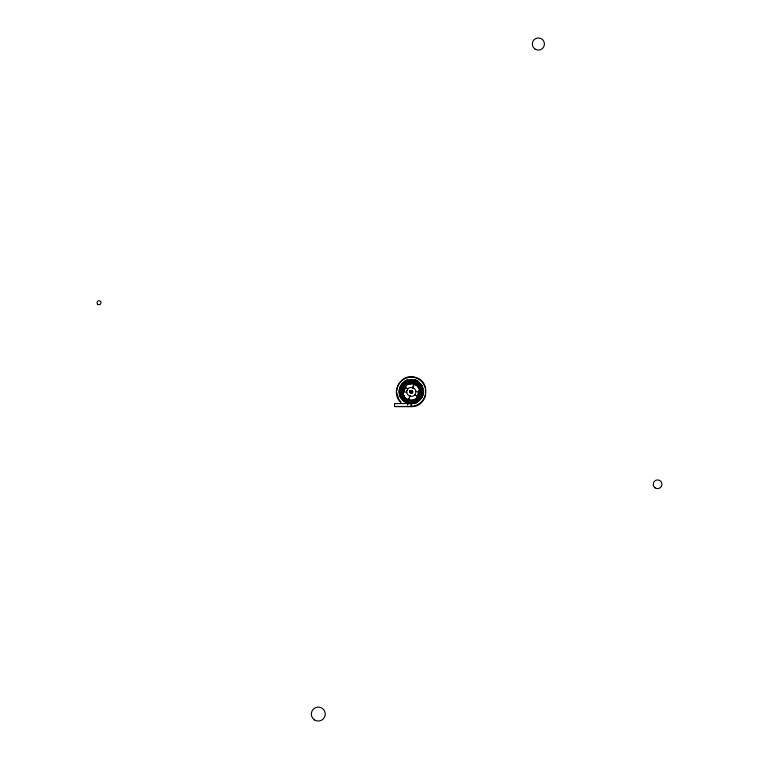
<?xml version="1.0" encoding="UTF-8"?>
<svg xmlns="http://www.w3.org/2000/svg" width="759" height="759" viewBox="0 0 759 759"><rect width="100%" height="100%" fill="white"/><g stroke="black" fill="none" stroke-linecap="round" stroke-linejoin="round"><path stroke-width="1.14" d="M401.947 388.997L401.881 386.132L404.452 387.422M420.799 397.118L421.055 396.075L420.04 395.335L420.04 397.137L420.799 397.118L420.771 394.215M420.676 394.49L420.714 397.801L418.143 396.511M417.659 386.748L417.792 384.879A34.497 1.954 35.4 0 1 418.275 385.136M401.9 389.908L401.881 386.132M403.693 383.883L403.105 386.673M418.902 400.05C419.205 395.505 421.302 396.179 418 396.729M417.583 386.635L418.133 385.098M411.017 401.094L411.587 401.008L411.055 401.236M396.815 390.866L397.156 388.039M410.875 406.558C412.64 403.247 411.084 400.761 411.34 403.56A11.878 11.878 0 0 0 421.966 386.578A11.878 11.878 0 0 0 402.08 384.13A11.878 11.878 0 0 0 408.266 403.181L407.507 405.05M425.448 394.395L425.401 388.741M419.537 396.587L418.987 396.416L419.518 396.577M402.64 391.54L403.987 387.251A8.681 8.681 0 0 1 409.424 383.437L411.682 383.238A8.681 8.681 0 0 1 417.697 386.037L419.006 387.887A8.681 8.681 0 0 1 419.585 394.5L418.636 396.559A8.681 8.681 0 0 1 413.2 400.373L410.942 400.572A8.681 8.681 0 0 1 404.917 397.773L402.839 393.798M403.095 391.445C403.333 380.819 420.638 381.919 419.499 392.488C419.366 401.957 404.224 402.744 403.209 393.314M403.057 386.322L403.551 384.386M419.044 399.557L419.537 397.612A35.17 4.184 -63.7 0 0 419.746 396.473L417.905 396.834M403.816 395.363L403.257 397.213L400.638 394.661M418.778 388.57L419.338 386.72L421.577 388.94M408.731 399.813L410.192 395.363M411.312 391.91L411.672 390.819M412.412 388.57L413.873 384.12M408.598 399.784L410.135 395.354M412.46 388.58L413.997 384.149M403.864 395.496L403.257 397.213A35.009 1.091 41.2 0 0 402.45 396.397L401.767 395.714M418.731 388.437L419.338 386.72A35.009 1.091 41.2 0 0 420.144 387.545M420.581 386.435L421.349 387.384L420.268 386.758L421.349 386.122L420.581 386.435L419.053 385.553A34.497 1.954 35.4 0 0 418.532 385.268L420.903 386.644M397.517 387.156C399.623 380.012 407.754 375.733 414.898 377.603M425.325 395.335C423.683 401.549 417.801 406.15 411.369 406.236M416.549 401.615L418.095 398.845M406.369 399.746L405.515 401.464L409.756 401.483L406.103 401.492M416.226 384.187L417.089 382.47L413.313 382.489M416.824 401.207L417.64 399.775A34.497 1.954 -54.6 0 0 418.19 398.75M404.5 385.088L406.141 382.119L404.955 384.158A34.497 1.954 -54.6 0 0 404.414 385.183M406.407 383.58L408.684 381.265M408.342 381.644L406.947 383.067A35.009 1.091 -48.8 0 1 406.321 383.684M413.911 402.678L415.647 400.866A35.009 1.091 -48.8 0 1 416.074 400.448M414.281 402.327L416.473 400.059A35.009 1.091 -48.8 0 0 416.274 400.249M406.293 388.219L406.122 388.228M403.152 396.691L403.57 396.302M411.568 380.876C408.788 380.031 414.272 381.132 409.49 382.213M411.046 402.972L414.129 401.15A34.449 1.347 -26.5 0 1 412.915 401.9L411.492 402.735M409.68 382.033L411.103 381.198M408.816 382.593L409.888 383.836M408.219 402.517L410.904 401.739M411.255 382.441L411.312 383.01M413.883 381.492L412.289 381.919A34.601 2.903 -6.6 0 0 411.72 382.09M408.37 402.526L410.306 402.014A34.601 2.903 -6.6 0 0 410.885 401.843M412.061 382.119L414.224 381.407M411.369 406.615C428.18 407.232 431.444 380.724 414.993 377.232C400.951 372.916 389.851 392.507 400.78 402.327M413.162 382.441L416.501 382.441M394.576 406.473L411.245 406.473M419.329 384.291L415.752 383.447L416.008 385.192M403.266 399.642L406.843 400.486A35.17 4.184 26.3 0 1 405.704 400.278L403.76 399.794M418.835 384.139L416.9 383.656A35.17 4.184 26.3 0 0 415.752 383.447L416.112 385.287M407.981 384.433L406.131 383.874L407.849 384.481M405.353 387.84L408.067 388.731M415.799 391.274L418.513 392.166M404.111 391.644L406.824 392.536M414.556 395.078L417.27 395.97M415.771 377.963C420.382 379.348 423.873 383.267 425.268 387.802M405.211 402.346L408.124 403.532M401.672 397.289C403.665 398.285 399.433 396.615 402.08 395.942C401.302 396.113 401.758 398.133 404.139 398.636M402.109 397.564L403.541 398.39A34.497 1.954 35.4 0 0 404.073 398.674M404.471 398.836L404.803 399.054A34.497 1.954 35.4 0 1 404.319 398.807M410.021 383.826L408.465 382.783A34.449 1.347 -26.5 0 1 408.693 382.64M420.97 388.266L421.957 389.282M401.625 395.667L400.989 395.022M399.291 399.813L401.046 402.061M400.344 391.796L401.966 394.519M400.581 392.232L401.416 393.655A34.449 1.347 63.5 0 0 401.872 394.414M420.818 389.756L422.374 392.318L421.188 390.278A34.449 1.347 63.5 0 0 420.875 389.765M398.703 399.063L396.824 392.745M421.805 394.965L420.856 391.521A34.601 2.903 83.4 0 1 421.292 392.887L421.89 395.164M400.799 388.969L401.739 392.412A34.601 2.903 83.4 0 1 401.302 391.056L400.875 389.462M409.424 382.185A34.449 1.347 -26.5 0 1 409.68 382.033M403.001 386.616A35.17 4.184 -63.7 0 1 403.057 386.322M423.105 394.756A12.248 12.248 0 0 1 421.909 397.725M417.459 402.242A12.248 12.248 0 0 1 414.518 403.494M400.686 397.896A12.248 12.248 0 0 1 399.433 394.955M399.196 393.921A12.248 12.248 0 0 1 399.168 389.661M399.699 387.593A12.248 12.248 0 0 1 407.972 379.879M414.319 379.823A12.248 12.248 0 0 1 419.044 382.242M420.562 383.731A12.248 12.248 0 0 1 423.057 388.418M411.217 403.722A11.812 11.812 0 0 1 400.648 386.824A11.812 11.812 0 0 1 420.42 384.386A11.812 11.812 0 0 1 414.272 403.342M405.078 380.904A12.637 12.637 0 0 1 407.09 379.993M414.68 379.728A12.637 12.637 0 0 1 417.725 381.009M403.617 395.923A8.681 8.681 0 0 1 403.029 389.31M402.422 386.521C401.653 388.371 401.691 384.69 402.422 386.521M420.903 396.483C420.287 398.067 420.239 394.908 420.903 396.483M402.687 386.492C401.15 389.595 400.98 383.276 402.687 386.492M403.209 385.183L402.963 385.961L403.209 385.183M412.517 401.653L412.308 402.355L412.517 401.653M421.814 385.487L421.587 386.217L421.814 385.487M415.344 395.335L415.315 395.392M403.086 387.242L403.617 387.451L403.114 387.175M418.987 387.251L419.518 387.46L419.015 387.175M402.896 387.204C403.522 389.139 404.414 385.828 402.896 387.204M402.896 396.35C403.522 398.285 404.414 394.974 402.896 396.35M410.818 382.631C411.444 384.576 412.327 381.255 410.818 382.631M410.818 400.923C411.444 402.858 412.327 399.547 410.818 400.923M418.74 387.204C419.357 389.139 420.249 385.828 418.74 387.204M410.98 381.454L411.596 381.236L410.98 381.454M411.141 403.038L411.748 403.2L411.188 402.963M406.976 390.477C404.936 395.98 414.025 398.968 415.647 393.333C417.687 387.83 408.598 384.841 406.976 390.477M405.98 385.942L403.399 393.285A8.026 8.026 0 0 1 404.737 387.289L405.98 385.942M419.139 390.268L416.644 397.868L417.886 396.521A8.026 8.026 0 0 0 419.224 390.524L419.139 390.268M409.945 390.961L409.746 391.91L409.945 390.961M409.898 391.037L409.832 391.929L409.898 391.037M411.245 403.551L394.576 403.551L394.576 406.596L411.245 406.596L411.245 403.551M535.038 49.117A6.081 6.081 0 0 0 544.45 44.364A6.081 6.081 0 0 0 535.626 38.595A6.081 6.081 0 0 0 535.038 49.117M314.473 719.921A6.983 6.983 0 0 0 325.269 714.466A6.983 6.983 0 0 0 315.156 707.843A6.983 6.983 0 0 0 314.473 719.921M655.207 487.923A4.355 4.355 0 0 0 661.943 484.527A4.355 4.355 0 0 0 655.634 480.39A4.355 4.355 0 0 0 655.207 487.923M97.939 304.359A1.973 1.973 0 0 0 100.994 302.822A1.973 1.973 0 0 0 98.129 300.953A1.973 1.973 0 0 0 97.939 304.359M410.543 393.162A1.48 1.48 0 0 0 412.782 391.938A1.48 1.48 0 0 0 410.6 390.61A1.48 1.48 0 0 0 410.543 393.162M410.562 393.048A1.366 1.366 0 0 0 412.678 391.986A1.366 1.366 0 0 0 410.695 390.686A1.366 1.366 0 0 0 410.562 393.048M406.255 400.667A10.114 10.114 0 0 0 421.425 391.91A10.114 10.114 0 0 0 406.255 383.143A10.114 10.114 0 0 0 406.255 400.667"/></g></svg>
